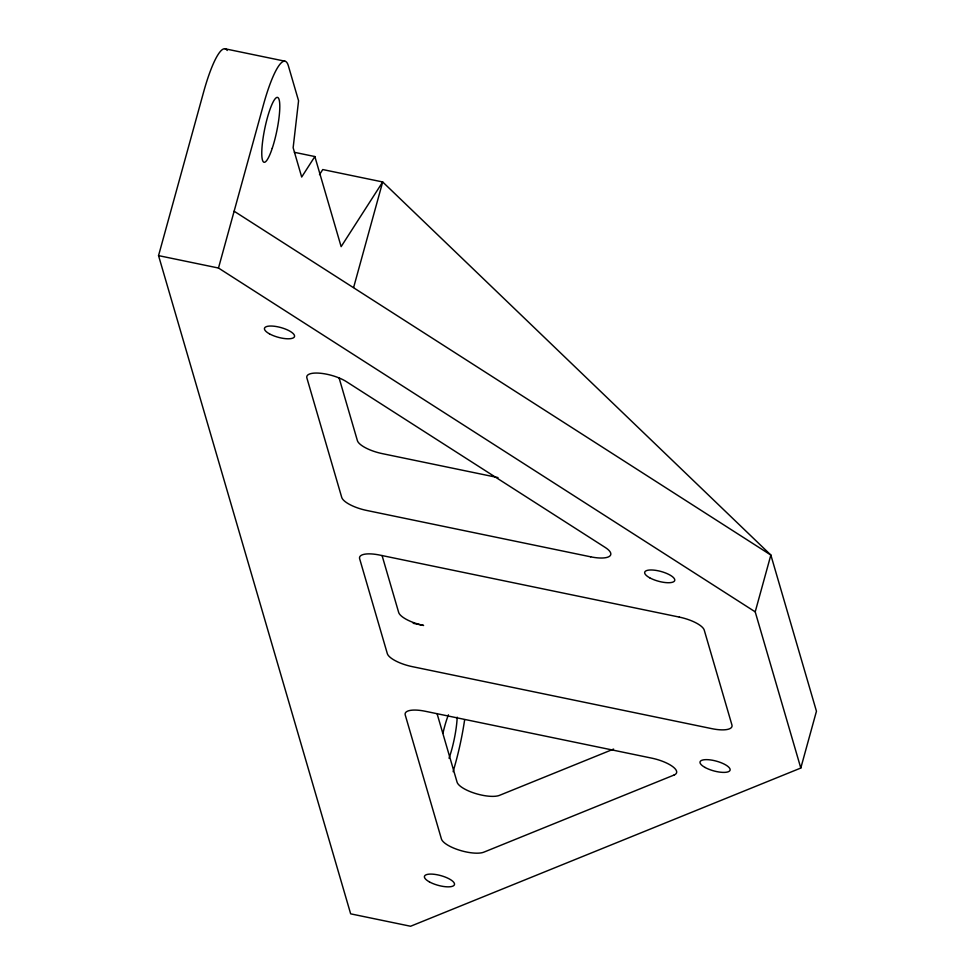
<?xml version="1.0" encoding="UTF-8"?>
<svg xmlns="http://www.w3.org/2000/svg" width="975" height="975" viewBox="0 0 975 975"><rect width="100%" height="100%" fill="white"/><g stroke="black" fill="none" stroke-linecap="round" stroke-linejoin="round"><path stroke-width="1.46" d="M319.508 174.623L322.762 169.553L382.688 181.959L770.859 555.043L816.453 711.238L800.804 768.044L410.585 926.25L350.659 913.843L158.547 255.621L203.543 92.296A70.066 12.992 -78.3 0 1 226.163 49.311M800.804 768.044L755.211 611.849L218.485 268.027L263.469 104.703A70.066 12.992 -78.3 0 1 288.393 65.898L298.569 100.766L293.146 147.737L301.689 177.023L314.852 156.548L294.389 152.307M353.633 287.454L382.688 181.959L341.14 246.638L314.852 156.548M453.156 771.688L455.569 762.938A70.066 12.992 -78.3 0 0 464.612 719.928M755.211 611.849L770.859 555.043L234.134 211.222M613.616 749.08L499.492 795.356A23.351 7.568 15.4 0 1 475.264 793.431A23.351 7.568 15.4 0 1 457.068 782.145L437.056 713.59M224.969 48.774L284.895 61.181M158.547 255.621L218.485 268.027M498.018 477.592L382.298 453.631A23.351 7.568 15.4 0 1 357.386 440.615L339.105 377.971M413.205 623.293L423.589 625.45A23.351 7.568 15.4 0 1 398.665 612.422L382.066 555.531M457.19 717.173A33.089 6.13 -78.3 0 1 449.036 758.245M442.942 733.322A33.089 6.13 -78.3 0 1 448.427 714.809M226.7 49.823A70.066 12.992 -78.3 0 1 227.199 50.493M674.054 775.04L483.844 852.162A23.351 7.568 15.4 0 1 459.615 850.237A23.351 7.568 15.4 0 1 441.419 838.963L405.234 714.967A23.351 7.568 15.4 0 1 425.258 711.263L651.653 758.123A23.351 7.568 15.4 0 1 672.811 766.691A23.351 7.568 15.4 0 1 674.054 775.04M590.667 556.822L366.661 510.437A23.351 7.568 15.4 0 1 341.737 497.421L306.881 377.959A23.351 7.568 15.4 0 1 320.275 373.242A23.351 7.568 15.4 0 1 346.381 381.639L605.256 547.475A23.351 7.568 15.4 0 1 609.29 556.445A23.351 7.568 15.4 0 1 590.667 556.822M679.331 617.102L379.677 555.067A23.351 7.568 15.4 0 0 359.653 558.785L387.319 653.616A23.351 7.568 15.4 0 0 412.242 666.632L711.884 728.666A23.351 7.568 15.4 0 0 731.92 724.949L704.243 630.118A23.351 7.568 15.4 0 0 679.331 617.102M705.023 767.447A15.576 5.046 15.4 0 0 729.824 770.689A15.576 5.046 15.4 0 0 710.361 759.915A15.576 5.046 15.4 0 0 705.023 767.447M272.244 148.285A33.089 6.13 -78.3 0 0 277.777 97.5A33.089 6.13 -78.3 0 0 262.36 143.642A33.089 6.13 -78.3 0 0 272.244 148.285M269.453 333.84A15.576 5.046 15.4 0 0 294.255 337.082A15.576 5.046 15.4 0 0 274.792 326.308A15.576 5.046 15.4 0 0 269.453 333.84M649.679 577.785A15.576 5.046 15.4 0 0 674.468 581.027A15.576 5.046 15.4 0 0 655.017 570.253A15.576 5.046 15.4 0 0 649.679 577.785M429.414 881.9A15.576 5.046 15.4 0 0 454.204 885.142A15.576 5.046 15.4 0 0 434.753 874.368A15.576 5.046 15.4 0 0 429.414 881.9"/></g></svg>
